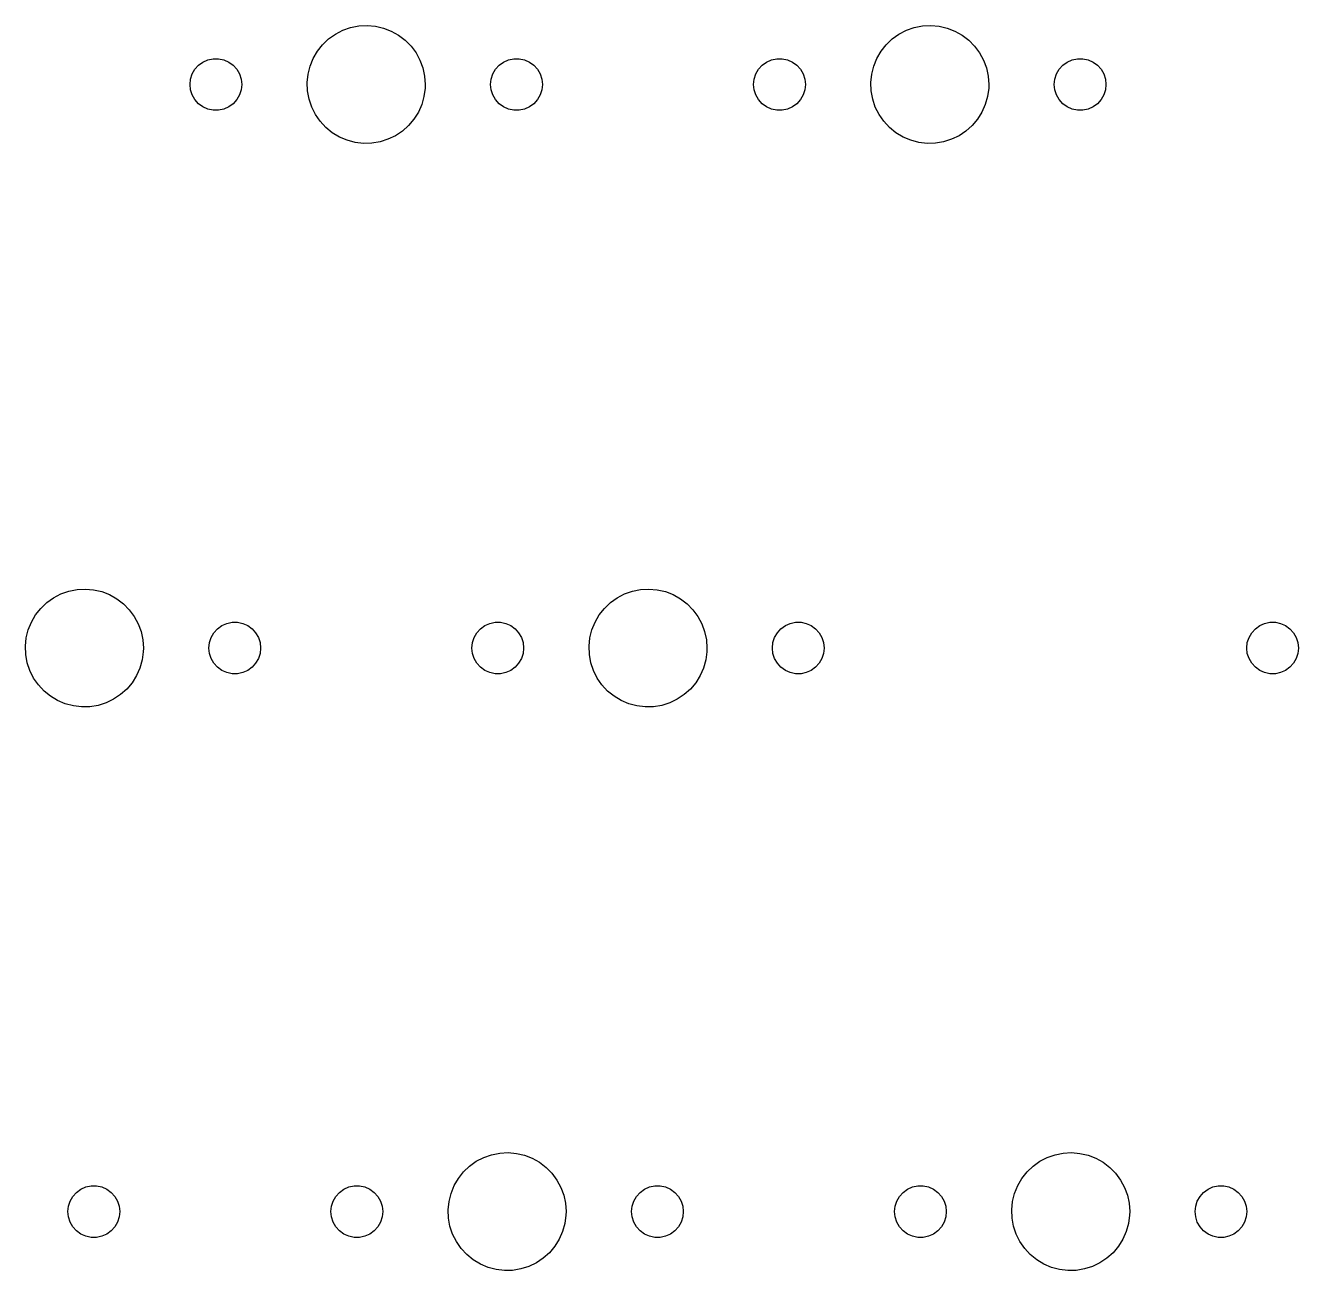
# Model space of a CAD drawing. Extents: x 30 to 427, y -148 to -23.
# Drawn here: x 228.99 to 272.02, y -140.1 to -98.02 of the extents above; entities that cross this region are included whole.
import ezdxf

# ---------------------------------------------------------------- set-up
doc = ezdxf.new("R2010")
doc.units = 0
doc.layers.add('BLACK', color=7, linetype='CONTINUOUS')

msp = doc.modelspace()

# ---------------------------------------------------------------- linework, layer by layer
at = {"layer": 'BLACK', "linetype": 'CONTINUOUS'}
for p, q in [((239.714, -98.1826), (239.98, -98.0893)), ((239.98, -98.0893), (240.256, -98.0343)), ((240.256, -98.0343), (240.538, -98.0188)), ((240.538, -98.0188), (240.818, -98.0431)), ((240.818, -98.0431), (241.093, -98.1067)), ((241.093, -98.1067), (241.355, -98.2084)), ((258.764, -98.1826), (259.03, -98.0893)), ((259.03, -98.0893), (259.306, -98.0343)), ((259.306, -98.0343), (259.588, -98.0188)), ((259.588, -98.0188), (259.868, -98.0431)), ((259.868, -98.0431), (260.143, -98.1067)), ((260.143, -98.1067), (260.405, -98.2084)), ((239.031, -98.6706), (239.235, -98.4762)), ((239.235, -98.4762), (239.464, -98.3124)), ((239.464, -98.3124), (239.714, -98.1826)), ((241.355, -98.2084), (241.601, -98.346)), ((241.601, -98.346), (241.825, -98.5169)), ((241.825, -98.5169), (242.022, -98.7176)), ((258.082, -98.6706), (258.285, -98.4762)), ((258.285, -98.4762), (258.514, -98.3124)), ((258.514, -98.3124), (258.764, -98.1826)), ((260.405, -98.2084), (260.651, -98.346)), ((260.651, -98.346), (260.875, -98.5169)), ((260.875, -98.5169), (261.072, -98.7176)), ((238.716, -99.1353), (238.857, -98.8918)), ((238.857, -98.8918), (239.031, -98.6706)), ((242.022, -98.7176), (242.19, -98.9441)), ((242.19, -98.9441), (242.323, -99.192)), ((257.766, -99.1353), (257.907, -98.8918)), ((257.907, -98.8918), (258.082, -98.6706)), ((261.072, -98.7176), (261.24, -98.9441)), ((261.24, -98.9441), (261.373, -99.192)), ((234.718, -99.4982), (234.841, -99.3622)), ((234.841, -99.3622), (234.989, -99.2547)), ((234.989, -99.2547), (235.156, -99.1803)), ((235.156, -99.1803), (235.335, -99.1423)), ((235.335, -99.1423), (235.518, -99.1423)), ((235.518, -99.1423), (235.697, -99.1803)), ((235.697, -99.1803), (235.864, -99.2547)), ((235.864, -99.2547), (236.012, -99.3622)), ((236.012, -99.3622), (236.134, -99.4982)), ((238.542, -99.6697), (238.61, -99.3964)), ((238.61, -99.3964), (238.716, -99.1353)), ((242.323, -99.192), (242.421, -99.4562)), ((244.878, -99.4982), (245.001, -99.3622)), ((245.001, -99.3622), (245.149, -99.2547)), ((245.149, -99.2547), (245.316, -99.1803)), ((245.316, -99.1803), (245.495, -99.1423)), ((245.495, -99.1423), (245.678, -99.1423)), ((245.678, -99.1423), (245.857, -99.1803)), ((245.857, -99.1803), (246.024, -99.2547)), ((246.024, -99.2547), (246.172, -99.3622)), ((246.172, -99.3622), (246.294, -99.4982)), ((253.768, -99.4982), (253.891, -99.3622)), ((253.891, -99.3622), (254.039, -99.2547)), ((254.039, -99.2547), (254.206, -99.1803)), ((254.206, -99.1803), (254.385, -99.1423)), ((254.385, -99.1423), (254.568, -99.1423)), ((254.568, -99.1423), (254.747, -99.1803)), ((254.747, -99.1803), (254.914, -99.2547)), ((254.914, -99.2547), (255.062, -99.3622)), ((255.062, -99.3622), (255.184, -99.4982)), ((257.592, -99.6697), (257.66, -99.3964)), ((257.66, -99.3964), (257.766, -99.1353)), ((261.373, -99.192), (261.471, -99.4562)), ((263.928, -99.4982), (264.051, -99.3622)), ((264.051, -99.3622), (264.199, -99.2547)), ((264.199, -99.2547), (264.366, -99.1803)), ((264.366, -99.1803), (264.545, -99.1423)), ((264.545, -99.1423), (264.728, -99.1423)), ((264.728, -99.1423), (264.907, -99.1803)), ((264.907, -99.1803), (265.074, -99.2547)), ((265.074, -99.2547), (265.222, -99.3622)), ((265.222, -99.3622), (265.344, -99.4982)), ((234.551, -100.012), (234.57, -99.8306)), ((234.57, -99.8306), (234.627, -99.6566)), ((234.627, -99.6566), (234.718, -99.4982)), ((236.134, -99.4982), (236.226, -99.6566)), ((236.226, -99.6566), (236.282, -99.8306)), ((236.282, -99.8306), (236.301, -100.012)), ((238.513, -99.9499), (238.542, -99.6697)), ((242.421, -99.4562), (242.48, -99.7316)), ((242.48, -99.7316), (242.5, -100.012)), ((244.711, -100.012), (244.73, -99.8306)), ((244.73, -99.8306), (244.787, -99.6566)), ((244.787, -99.6566), (244.878, -99.4982)), ((246.294, -99.4982), (246.386, -99.6566)), ((246.386, -99.6566), (246.442, -99.8306)), ((246.442, -99.8306), (246.461, -100.012)), ((253.601, -100.012), (253.62, -99.8306)), ((253.62, -99.8306), (253.677, -99.6566)), ((253.677, -99.6566), (253.768, -99.4982)), ((255.184, -99.4982), (255.276, -99.6566)), ((255.276, -99.6566), (255.332, -99.8306)), ((255.332, -99.8306), (255.351, -100.012)), ((257.563, -99.9499), (257.592, -99.6697)), ((261.471, -99.4562), (261.53, -99.7316)), ((261.53, -99.7316), (261.55, -100.012)), ((263.761, -100.012), (263.78, -99.8306)), ((263.78, -99.8306), (263.837, -99.6566)), ((263.837, -99.6566), (263.928, -99.4982)), ((265.344, -99.4982), (265.436, -99.6566)), ((265.436, -99.6566), (265.492, -99.8306)), ((265.492, -99.8306), (265.511, -100.012)), ((234.57, -100.194), (234.551, -100.012)), ((234.627, -100.368), (234.57, -100.194)), ((236.282, -100.194), (236.226, -100.368)), ((236.301, -100.012), (236.282, -100.194)), ((238.524, -100.231), (238.513, -99.9499)), ((238.575, -100.508), (238.524, -100.231)), ((242.496, -100.138), (242.459, -100.417)), ((242.5, -100.012), (242.496, -100.138)), ((244.73, -100.194), (244.711, -100.012)), ((244.787, -100.368), (244.73, -100.194)), ((246.442, -100.194), (246.386, -100.368)), ((246.461, -100.012), (246.442, -100.194)), ((253.62, -100.194), (253.601, -100.012)), ((253.677, -100.368), (253.62, -100.194)), ((255.332, -100.194), (255.276, -100.368)), ((255.351, -100.012), (255.332, -100.194)), ((257.574, -100.231), (257.563, -99.9499)), ((257.625, -100.508), (257.574, -100.231)), ((261.546, -100.138), (261.509, -100.417)), ((261.55, -100.012), (261.546, -100.138)), ((263.78, -100.194), (263.761, -100.012)), ((263.837, -100.368), (263.78, -100.194)), ((265.492, -100.194), (265.436, -100.368)), ((265.511, -100.012), (265.492, -100.194)), ((234.718, -100.527), (234.627, -100.368)), ((234.841, -100.663), (234.718, -100.527)), ((234.989, -100.77), (234.841, -100.663)), ((236.012, -100.663), (235.864, -100.77)), ((236.134, -100.527), (236.012, -100.663)), ((236.226, -100.368), (236.134, -100.527)), ((238.664, -100.776), (238.575, -100.508)), ((242.382, -100.688), (242.268, -100.946)), ((242.459, -100.417), (242.382, -100.688)), ((244.878, -100.527), (244.787, -100.368)), ((245.001, -100.663), (244.878, -100.527)), ((245.149, -100.77), (245.001, -100.663)), ((246.172, -100.663), (246.024, -100.77)), ((246.294, -100.527), (246.172, -100.663)), ((246.386, -100.368), (246.294, -100.527)), ((253.768, -100.527), (253.677, -100.368)), ((253.891, -100.663), (253.768, -100.527)), ((254.039, -100.77), (253.891, -100.663)), ((255.062, -100.663), (254.914, -100.77)), ((255.184, -100.527), (255.062, -100.663)), ((255.276, -100.368), (255.184, -100.527)), ((257.714, -100.776), (257.625, -100.508)), ((261.432, -100.688), (261.318, -100.946)), ((261.509, -100.417), (261.432, -100.688)), ((263.928, -100.527), (263.837, -100.368)), ((264.051, -100.663), (263.928, -100.527)), ((264.199, -100.77), (264.051, -100.663)), ((265.222, -100.663), (265.074, -100.77)), ((265.344, -100.527), (265.222, -100.663)), ((265.436, -100.368), (265.344, -100.527)), ((235.156, -100.845), (234.989, -100.77)), ((235.335, -100.883), (235.156, -100.845)), ((235.518, -100.883), (235.335, -100.883)), ((235.697, -100.845), (235.518, -100.883)), ((235.864, -100.77), (235.697, -100.845)), ((238.79, -101.027), (238.664, -100.776)), ((238.95, -101.259), (238.79, -101.027)), ((242.268, -100.946), (242.119, -101.184)), ((245.316, -100.845), (245.149, -100.77)), ((245.495, -100.883), (245.316, -100.845)), ((245.678, -100.883), (245.495, -100.883)), ((245.857, -100.845), (245.678, -100.883)), ((246.024, -100.77), (245.857, -100.845)), ((254.206, -100.845), (254.039, -100.77)), ((254.385, -100.883), (254.206, -100.845)), ((254.568, -100.883), (254.385, -100.883)), ((254.747, -100.845), (254.568, -100.883)), ((254.914, -100.77), (254.747, -100.845)), ((257.84, -101.027), (257.714, -100.776)), ((258, -101.259), (257.84, -101.027)), ((261.318, -100.946), (261.169, -101.184)), ((264.366, -100.845), (264.199, -100.77)), ((264.545, -100.883), (264.366, -100.845)), ((264.728, -100.883), (264.545, -100.883)), ((264.907, -100.845), (264.728, -100.883)), ((265.074, -100.77), (264.907, -100.845)), ((239.141, -101.466), (238.95, -101.259)), ((239.36, -101.644), (239.141, -101.466)), ((241.938, -101.4), (241.728, -101.588)), ((242.119, -101.184), (241.938, -101.4)), ((258.191, -101.466), (258, -101.259)), ((258.41, -101.644), (258.191, -101.466)), ((260.988, -101.4), (260.778, -101.588)), ((261.169, -101.184), (260.988, -101.4)), ((239.601, -101.789), (239.36, -101.644)), ((239.86, -101.899), (239.601, -101.789)), ((240.133, -101.971), (239.86, -101.899)), ((240.412, -102.004), (240.133, -101.971)), ((240.972, -101.951), (240.694, -101.998)), ((241.24, -101.866), (240.972, -101.951)), ((241.494, -101.744), (241.24, -101.866)), ((241.728, -101.588), (241.494, -101.744)), ((258.651, -101.789), (258.41, -101.644)), ((258.91, -101.899), (258.651, -101.789)), ((259.183, -101.971), (258.91, -101.899)), ((259.462, -102.004), (259.183, -101.971)), ((260.022, -101.951), (259.744, -101.998)), ((260.29, -101.866), (260.022, -101.951)), ((260.544, -101.744), (260.29, -101.866)), ((260.778, -101.588), (260.544, -101.744)), ((240.694, -101.998), (240.412, -102.004)), ((259.744, -101.998), (259.462, -102.004)), ((229.71, -117.526), (229.939, -117.362)), ((229.939, -117.362), (230.189, -117.233)), ((230.189, -117.233), (230.455, -117.139)), ((230.455, -117.139), (230.731, -117.084)), ((230.731, -117.084), (231.013, -117.069)), ((231.013, -117.069), (231.293, -117.093)), ((231.293, -117.093), (231.568, -117.157)), ((231.568, -117.157), (231.83, -117.258)), ((231.83, -117.258), (232.076, -117.396)), ((232.076, -117.396), (232.3, -117.567)), ((248.76, -117.526), (248.989, -117.362)), ((248.989, -117.362), (249.239, -117.233)), ((249.239, -117.233), (249.505, -117.139)), ((249.505, -117.139), (249.781, -117.084)), ((249.781, -117.084), (250.063, -117.069)), ((250.063, -117.069), (250.343, -117.093)), ((250.343, -117.093), (250.618, -117.157)), ((250.618, -117.157), (250.88, -117.258)), ((250.88, -117.258), (251.126, -117.396)), ((251.126, -117.396), (251.35, -117.567)), ((229.332, -117.942), (229.506, -117.721)), ((229.506, -117.721), (229.71, -117.526)), ((232.3, -117.567), (232.497, -117.768)), ((232.497, -117.768), (232.665, -117.994)), ((248.382, -117.942), (248.556, -117.721)), ((248.556, -117.721), (248.76, -117.526)), ((251.35, -117.567), (251.547, -117.768)), ((251.547, -117.768), (251.715, -117.994)), ((229.085, -118.446), (229.191, -118.185)), ((229.191, -118.185), (229.332, -117.942)), ((232.665, -117.994), (232.798, -118.242)), ((232.798, -118.242), (232.896, -118.506)), ((235.476, -118.412), (235.624, -118.305)), ((235.624, -118.305), (235.791, -118.23)), ((235.791, -118.23), (235.97, -118.192)), ((235.97, -118.192), (236.153, -118.192)), ((236.153, -118.192), (236.332, -118.23)), ((236.332, -118.23), (236.499, -118.305)), ((236.499, -118.305), (236.647, -118.412)), ((244.366, -118.412), (244.514, -118.305)), ((244.514, -118.305), (244.681, -118.23)), ((244.681, -118.23), (244.86, -118.192)), ((244.86, -118.192), (245.043, -118.192)), ((245.043, -118.192), (245.222, -118.23)), ((245.222, -118.23), (245.389, -118.305)), ((245.389, -118.305), (245.537, -118.412)), ((248.135, -118.446), (248.241, -118.185)), ((248.241, -118.185), (248.382, -117.942)), ((251.715, -117.994), (251.848, -118.242)), ((251.848, -118.242), (251.946, -118.506)), ((254.526, -118.412), (254.674, -118.305)), ((254.674, -118.305), (254.841, -118.23)), ((254.841, -118.23), (255.02, -118.192)), ((255.02, -118.192), (255.203, -118.192)), ((255.203, -118.192), (255.382, -118.23)), ((255.382, -118.23), (255.549, -118.305)), ((255.549, -118.305), (255.697, -118.412)), ((270.56, -118.412), (270.707, -118.305)), ((270.707, -118.305), (270.875, -118.23)), ((270.875, -118.23), (271.054, -118.192)), ((271.054, -118.192), (271.236, -118.192)), ((271.236, -118.192), (271.415, -118.23)), ((271.415, -118.23), (271.582, -118.305)), ((271.582, -118.305), (271.73, -118.412)), ((228.988, -119), (229.017, -118.72)), ((229.017, -118.72), (229.085, -118.446)), ((232.896, -118.506), (232.955, -118.782)), ((235.205, -118.881), (235.262, -118.707)), ((235.262, -118.707), (235.353, -118.548)), ((235.353, -118.548), (235.476, -118.412)), ((236.647, -118.412), (236.769, -118.548)), ((236.769, -118.548), (236.861, -118.707)), ((236.861, -118.707), (236.917, -118.881)), ((244.095, -118.881), (244.152, -118.707)), ((244.152, -118.707), (244.243, -118.548)), ((244.243, -118.548), (244.366, -118.412)), ((245.537, -118.412), (245.659, -118.548)), ((245.659, -118.548), (245.751, -118.707)), ((245.751, -118.707), (245.807, -118.881)), ((248.038, -119), (248.067, -118.72)), ((248.067, -118.72), (248.135, -118.446)), ((251.946, -118.506), (252.005, -118.782)), ((254.255, -118.881), (254.312, -118.707)), ((254.312, -118.707), (254.403, -118.548)), ((254.403, -118.548), (254.526, -118.412)), ((255.697, -118.412), (255.819, -118.548)), ((255.819, -118.548), (255.911, -118.707)), ((255.911, -118.707), (255.967, -118.881)), ((270.289, -118.881), (270.346, -118.707)), ((270.346, -118.707), (270.437, -118.548)), ((270.437, -118.548), (270.56, -118.412)), ((271.73, -118.412), (271.853, -118.548)), ((271.853, -118.548), (271.944, -118.707)), ((271.944, -118.707), (272.001, -118.881)), ((228.999, -119.281), (228.988, -119)), ((232.971, -119.188), (232.934, -119.467)), ((232.955, -118.782), (232.975, -119.062)), ((232.975, -119.062), (232.971, -119.188)), ((235.186, -119.062), (235.205, -118.881)), ((235.205, -119.244), (235.186, -119.062)), ((236.917, -118.881), (236.936, -119.062)), ((236.936, -119.062), (236.917, -119.244)), ((244.076, -119.062), (244.095, -118.881)), ((244.095, -119.244), (244.076, -119.062)), ((245.807, -118.881), (245.826, -119.062)), ((245.826, -119.062), (245.807, -119.244)), ((248.049, -119.281), (248.038, -119)), ((252.021, -119.188), (251.984, -119.467)), ((252.005, -118.782), (252.025, -119.062)), ((252.025, -119.062), (252.021, -119.188)), ((254.236, -119.062), (254.255, -118.881)), ((254.255, -119.244), (254.236, -119.062)), ((255.967, -118.881), (255.986, -119.062)), ((255.986, -119.062), (255.967, -119.244)), ((270.27, -119.062), (270.289, -118.881)), ((270.289, -119.244), (270.27, -119.062)), ((272.001, -118.881), (272.02, -119.062)), ((272.02, -119.062), (272.001, -119.244)), ((229.05, -119.558), (228.999, -119.281)), ((229.139, -119.826), (229.05, -119.558)), ((232.934, -119.467), (232.857, -119.738)), ((235.262, -119.418), (235.205, -119.244)), ((235.353, -119.577), (235.262, -119.418)), ((235.476, -119.713), (235.353, -119.577)), ((236.769, -119.577), (236.647, -119.713)), ((236.861, -119.418), (236.769, -119.577)), ((236.917, -119.244), (236.861, -119.418)), ((244.152, -119.418), (244.095, -119.244)), ((244.243, -119.577), (244.152, -119.418)), ((244.366, -119.713), (244.243, -119.577)), ((245.659, -119.577), (245.537, -119.713)), ((245.751, -119.418), (245.659, -119.577)), ((245.807, -119.244), (245.751, -119.418)), ((248.1, -119.558), (248.049, -119.281)), ((248.189, -119.826), (248.1, -119.558)), ((251.984, -119.467), (251.907, -119.738)), ((254.312, -119.418), (254.255, -119.244)), ((254.403, -119.577), (254.312, -119.418)), ((254.526, -119.713), (254.403, -119.577)), ((255.819, -119.577), (255.697, -119.713)), ((255.911, -119.418), (255.819, -119.577)), ((255.967, -119.244), (255.911, -119.418)), ((270.346, -119.418), (270.289, -119.244)), ((270.437, -119.577), (270.346, -119.418)), ((270.56, -119.713), (270.437, -119.577)), ((271.853, -119.577), (271.73, -119.713)), ((271.944, -119.418), (271.853, -119.577)), ((272.001, -119.244), (271.944, -119.418)), ((229.265, -120.077), (229.139, -119.826)), ((232.743, -119.996), (232.594, -120.234)), ((232.857, -119.738), (232.743, -119.996)), ((235.624, -119.82), (235.476, -119.713)), ((235.791, -119.895), (235.624, -119.82)), ((235.97, -119.933), (235.791, -119.895)), ((236.153, -119.933), (235.97, -119.933)), ((236.332, -119.895), (236.153, -119.933)), ((236.499, -119.82), (236.332, -119.895)), ((236.647, -119.713), (236.499, -119.82)), ((244.514, -119.82), (244.366, -119.713)), ((244.681, -119.895), (244.514, -119.82)), ((244.86, -119.933), (244.681, -119.895)), ((245.043, -119.933), (244.86, -119.933)), ((245.222, -119.895), (245.043, -119.933)), ((245.389, -119.82), (245.222, -119.895)), ((245.537, -119.713), (245.389, -119.82)), ((248.315, -120.077), (248.189, -119.826)), ((251.793, -119.996), (251.644, -120.234)), ((251.907, -119.738), (251.793, -119.996)), ((254.674, -119.82), (254.526, -119.713)), ((254.841, -119.895), (254.674, -119.82)), ((255.02, -119.933), (254.841, -119.895)), ((255.203, -119.933), (255.02, -119.933)), ((255.382, -119.895), (255.203, -119.933)), ((255.549, -119.82), (255.382, -119.895)), ((255.697, -119.713), (255.549, -119.82)), ((270.707, -119.82), (270.56, -119.713)), ((270.875, -119.895), (270.707, -119.82)), ((271.054, -119.933), (270.875, -119.895)), ((271.236, -119.933), (271.054, -119.933)), ((271.415, -119.895), (271.236, -119.933)), ((271.582, -119.82), (271.415, -119.895)), ((271.73, -119.713), (271.582, -119.82)), ((229.425, -120.309), (229.265, -120.077)), ((229.616, -120.516), (229.425, -120.309)), ((232.413, -120.45), (232.203, -120.638)), ((232.594, -120.234), (232.413, -120.45)), ((248.475, -120.309), (248.315, -120.077)), ((248.666, -120.516), (248.475, -120.309)), ((251.463, -120.45), (251.253, -120.638)), ((251.644, -120.234), (251.463, -120.45)), ((229.835, -120.694), (229.616, -120.516)), ((230.076, -120.839), (229.835, -120.694)), ((230.335, -120.949), (230.076, -120.839)), ((231.715, -120.916), (231.447, -121.001)), ((231.969, -120.794), (231.715, -120.916)), ((232.203, -120.638), (231.969, -120.794)), ((248.885, -120.694), (248.666, -120.516)), ((249.126, -120.839), (248.885, -120.694)), ((249.385, -120.949), (249.126, -120.839)), ((250.765, -120.916), (250.497, -121.001)), ((251.019, -120.794), (250.765, -120.916)), ((251.253, -120.638), (251.019, -120.794)), ((230.608, -121.021), (230.335, -120.949)), ((230.887, -121.054), (230.608, -121.021)), ((231.169, -121.048), (230.887, -121.054)), ((231.447, -121.001), (231.169, -121.048)), ((249.658, -121.021), (249.385, -120.949)), ((249.937, -121.054), (249.658, -121.021)), ((250.219, -121.048), (249.937, -121.054)), ((250.497, -121.001), (250.219, -121.048)), ((244.227, -136.412), (244.477, -136.283)), ((244.477, -136.283), (244.743, -136.189)), ((244.743, -136.189), (245.019, -136.134)), ((245.019, -136.134), (245.3, -136.119)), ((245.3, -136.119), (245.581, -136.143)), ((245.581, -136.143), (245.855, -136.207)), ((245.855, -136.207), (246.118, -136.308)), ((246.118, -136.308), (246.363, -136.446)), ((263.277, -136.412), (263.527, -136.283)), ((263.527, -136.283), (263.793, -136.189)), ((263.793, -136.189), (264.069, -136.134)), ((264.069, -136.134), (264.35, -136.119)), ((264.35, -136.119), (264.631, -136.143)), ((264.631, -136.143), (264.905, -136.207)), ((264.905, -136.207), (265.168, -136.308)), ((265.168, -136.308), (265.413, -136.446)), ((243.62, -136.992), (243.794, -136.771)), ((243.794, -136.771), (243.998, -136.576)), ((243.998, -136.576), (244.227, -136.412)), ((246.363, -136.446), (246.587, -136.617)), ((246.587, -136.617), (246.785, -136.818)), ((246.785, -136.818), (246.952, -137.044)), ((262.67, -136.992), (262.844, -136.771)), ((262.844, -136.771), (263.048, -136.576)), ((263.048, -136.576), (263.277, -136.412)), ((265.413, -136.446), (265.637, -136.617)), ((265.637, -136.617), (265.835, -136.818)), ((265.835, -136.818), (266.002, -137.044)), ((231.028, -137.28), (231.207, -137.242)), ((231.207, -137.242), (231.39, -137.242)), ((231.39, -137.242), (231.569, -137.28)), ((239.918, -137.28), (240.097, -137.242)), ((240.097, -137.242), (240.28, -137.242)), ((240.28, -137.242), (240.459, -137.28)), ((243.372, -137.496), (243.478, -137.235)), ((243.478, -137.235), (243.62, -136.992)), ((246.952, -137.044), (247.086, -137.292)), ((250.078, -137.28), (250.257, -137.242)), ((250.257, -137.242), (250.44, -137.242)), ((250.44, -137.242), (250.619, -137.28)), ((258.968, -137.28), (259.147, -137.242)), ((259.147, -137.242), (259.33, -137.242)), ((259.33, -137.242), (259.509, -137.28)), ((262.422, -137.496), (262.528, -137.235)), ((262.528, -137.235), (262.67, -136.992)), ((266.002, -137.044), (266.136, -137.292)), ((269.128, -137.28), (269.307, -137.242)), ((269.307, -137.242), (269.49, -137.242)), ((269.49, -137.242), (269.669, -137.28)), ((230.499, -137.757), (230.591, -137.598)), ((230.591, -137.598), (230.713, -137.462)), ((230.713, -137.462), (230.861, -137.355)), ((230.861, -137.355), (231.028, -137.28)), ((231.569, -137.28), (231.736, -137.355)), ((231.736, -137.355), (231.884, -137.462)), ((231.884, -137.462), (232.007, -137.598)), ((232.007, -137.598), (232.098, -137.757)), ((239.389, -137.757), (239.481, -137.598)), ((239.481, -137.598), (239.603, -137.462)), ((239.603, -137.462), (239.751, -137.355)), ((239.751, -137.355), (239.918, -137.28)), ((240.459, -137.28), (240.626, -137.355)), ((240.626, -137.355), (240.774, -137.462)), ((240.774, -137.462), (240.897, -137.598)), ((240.897, -137.598), (240.988, -137.757)), ((243.305, -137.77), (243.372, -137.496)), ((247.086, -137.292), (247.183, -137.556)), ((247.183, -137.556), (247.243, -137.832)), ((249.549, -137.757), (249.641, -137.598)), ((249.641, -137.598), (249.763, -137.462)), ((249.763, -137.462), (249.911, -137.355)), ((249.911, -137.355), (250.078, -137.28)), ((250.619, -137.28), (250.786, -137.355)), ((250.786, -137.355), (250.934, -137.462)), ((250.934, -137.462), (251.057, -137.598)), ((251.057, -137.598), (251.148, -137.757)), ((258.439, -137.757), (258.531, -137.598)), ((258.531, -137.598), (258.653, -137.462)), ((258.653, -137.462), (258.801, -137.355)), ((258.801, -137.355), (258.968, -137.28)), ((259.509, -137.28), (259.676, -137.355)), ((259.676, -137.355), (259.824, -137.462)), ((259.824, -137.462), (259.947, -137.598)), ((259.947, -137.598), (260.038, -137.757)), ((262.355, -137.77), (262.422, -137.496)), ((266.136, -137.292), (266.233, -137.556)), ((266.233, -137.556), (266.293, -137.832)), ((268.599, -137.757), (268.691, -137.598)), ((268.691, -137.598), (268.813, -137.462)), ((268.813, -137.462), (268.961, -137.355)), ((268.961, -137.355), (269.128, -137.28)), ((269.669, -137.28), (269.836, -137.355)), ((269.836, -137.355), (269.984, -137.462)), ((269.984, -137.462), (270.107, -137.598)), ((270.107, -137.598), (270.198, -137.757)), ((230.424, -138.112), (230.443, -137.931)), ((230.443, -138.294), (230.424, -138.112)), ((230.443, -137.931), (230.499, -137.757)), ((232.098, -137.757), (232.155, -137.931)), ((232.155, -137.931), (232.174, -138.112)), ((232.174, -138.112), (232.155, -138.294)), ((239.314, -138.112), (239.333, -137.931)), ((239.333, -138.294), (239.314, -138.112)), ((239.333, -137.931), (239.389, -137.757)), ((240.988, -137.757), (241.045, -137.931)), ((241.045, -137.931), (241.064, -138.112)), ((241.064, -138.112), (241.045, -138.294)), ((243.276, -138.05), (243.305, -137.77)), ((243.287, -138.331), (243.276, -138.05)), ((247.243, -137.832), (247.263, -138.112)), ((247.263, -138.112), (247.259, -138.238)), ((249.474, -138.112), (249.493, -137.931)), ((249.493, -138.294), (249.474, -138.112)), ((249.493, -137.931), (249.549, -137.757)), ((251.148, -137.757), (251.205, -137.931)), ((251.205, -137.931), (251.224, -138.112)), ((251.224, -138.112), (251.205, -138.294)), ((258.364, -138.112), (258.383, -137.931)), ((258.383, -138.294), (258.364, -138.112)), ((258.383, -137.931), (258.439, -137.757)), ((260.038, -137.757), (260.095, -137.931)), ((260.095, -137.931), (260.114, -138.112)), ((260.114, -138.112), (260.095, -138.294)), ((262.326, -138.05), (262.355, -137.77)), ((262.337, -138.331), (262.326, -138.05)), ((266.293, -137.832), (266.313, -138.112)), ((266.313, -138.112), (266.309, -138.238)), ((268.524, -138.112), (268.543, -137.931)), ((268.543, -138.294), (268.524, -138.112)), ((268.543, -137.931), (268.599, -137.757)), ((270.198, -137.757), (270.255, -137.931)), ((270.255, -137.931), (270.274, -138.112)), ((270.274, -138.112), (270.255, -138.294)), ((230.499, -138.468), (230.443, -138.294)), ((230.591, -138.627), (230.499, -138.468)), ((232.098, -138.468), (232.007, -138.627)), ((232.155, -138.294), (232.098, -138.468)), ((239.389, -138.468), (239.333, -138.294)), ((239.481, -138.627), (239.389, -138.468)), ((240.988, -138.468), (240.897, -138.627)), ((241.045, -138.294), (240.988, -138.468)), ((243.337, -138.608), (243.287, -138.331)), ((247.221, -138.517), (247.145, -138.788)), ((247.259, -138.238), (247.221, -138.517)), ((249.549, -138.468), (249.493, -138.294)), ((249.641, -138.627), (249.549, -138.468)), ((251.148, -138.468), (251.057, -138.627)), ((251.205, -138.294), (251.148, -138.468)), ((258.439, -138.468), (258.383, -138.294)), ((258.531, -138.627), (258.439, -138.468)), ((260.038, -138.468), (259.947, -138.627)), ((260.095, -138.294), (260.038, -138.468)), ((262.387, -138.608), (262.337, -138.331)), ((266.271, -138.517), (266.195, -138.788)), ((266.309, -138.238), (266.271, -138.517)), ((268.599, -138.468), (268.543, -138.294)), ((268.691, -138.627), (268.599, -138.468)), ((270.198, -138.468), (270.107, -138.627)), ((270.255, -138.294), (270.198, -138.468)), ((230.713, -138.763), (230.591, -138.627)), ((230.861, -138.87), (230.713, -138.763)), ((231.028, -138.945), (230.861, -138.87)), ((231.207, -138.983), (231.028, -138.945)), ((231.39, -138.983), (231.207, -138.983)), ((231.569, -138.945), (231.39, -138.983)), ((231.736, -138.87), (231.569, -138.945)), ((231.884, -138.763), (231.736, -138.87)), ((232.007, -138.627), (231.884, -138.763)), ((239.603, -138.763), (239.481, -138.627)), ((239.751, -138.87), (239.603, -138.763)), ((239.918, -138.945), (239.751, -138.87)), ((240.097, -138.983), (239.918, -138.945)), ((240.28, -138.983), (240.097, -138.983)), ((240.459, -138.945), (240.28, -138.983)), ((240.626, -138.87), (240.459, -138.945)), ((240.774, -138.763), (240.626, -138.87)), ((240.897, -138.627), (240.774, -138.763)), ((243.427, -138.876), (243.337, -138.608)), ((243.553, -139.127), (243.427, -138.876)), ((247.145, -138.788), (247.031, -139.046)), ((249.763, -138.763), (249.641, -138.627)), ((249.911, -138.87), (249.763, -138.763)), ((250.078, -138.945), (249.911, -138.87)), ((250.257, -138.983), (250.078, -138.945)), ((250.44, -138.983), (250.257, -138.983)), ((250.619, -138.945), (250.44, -138.983)), ((250.786, -138.87), (250.619, -138.945)), ((250.934, -138.763), (250.786, -138.87)), ((251.057, -138.627), (250.934, -138.763)), ((258.653, -138.763), (258.531, -138.627)), ((258.801, -138.87), (258.653, -138.763)), ((258.968, -138.945), (258.801, -138.87)), ((259.147, -138.983), (258.968, -138.945)), ((259.33, -138.983), (259.147, -138.983)), ((259.509, -138.945), (259.33, -138.983)), ((259.676, -138.87), (259.509, -138.945)), ((259.824, -138.763), (259.676, -138.87)), ((259.947, -138.627), (259.824, -138.763)), ((262.477, -138.876), (262.387, -138.608)), ((262.603, -139.127), (262.477, -138.876)), ((266.195, -138.788), (266.081, -139.046)), ((268.813, -138.763), (268.691, -138.627)), ((268.961, -138.87), (268.813, -138.763)), ((269.128, -138.945), (268.961, -138.87)), ((269.307, -138.983), (269.128, -138.945)), ((269.49, -138.983), (269.307, -138.983)), ((269.669, -138.945), (269.49, -138.983)), ((269.836, -138.87), (269.669, -138.945)), ((269.984, -138.763), (269.836, -138.87)), ((270.107, -138.627), (269.984, -138.763)), ((243.713, -139.359), (243.553, -139.127)), ((243.904, -139.566), (243.713, -139.359)), ((246.882, -139.284), (246.701, -139.5)), ((247.031, -139.046), (246.882, -139.284)), ((262.763, -139.359), (262.603, -139.127)), ((262.954, -139.566), (262.763, -139.359)), ((265.932, -139.284), (265.751, -139.5)), ((266.081, -139.046), (265.932, -139.284)), ((244.122, -139.744), (243.904, -139.566)), ((244.364, -139.889), (244.122, -139.744)), ((246.257, -139.844), (246.003, -139.966)), ((246.491, -139.688), (246.257, -139.844)), ((246.701, -139.5), (246.491, -139.688)), ((263.172, -139.744), (262.954, -139.566)), ((263.414, -139.889), (263.172, -139.744)), ((265.307, -139.844), (265.053, -139.966)), ((265.541, -139.688), (265.307, -139.844)), ((265.751, -139.5), (265.541, -139.688)), ((244.623, -139.999), (244.364, -139.889)), ((244.895, -140.071), (244.623, -139.999)), ((245.175, -140.104), (244.895, -140.071)), ((245.456, -140.098), (245.175, -140.104)), ((245.734, -140.051), (245.456, -140.098)), ((246.003, -139.966), (245.734, -140.051)), ((263.673, -139.999), (263.414, -139.889)), ((263.945, -140.071), (263.673, -139.999)), ((264.225, -140.104), (263.945, -140.071)), ((264.506, -140.098), (264.225, -140.104)), ((264.784, -140.051), (264.506, -140.098)), ((265.053, -139.966), (264.784, -140.051))]:
    msp.add_line(p, q, dxfattribs=at)

doc.saveas('drawing.dxf')
